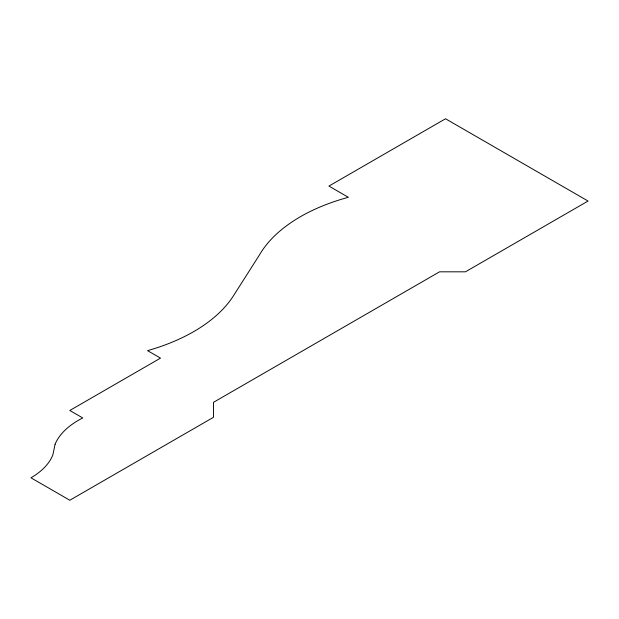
<?xml version="1.0" encoding="UTF-8"?>
<svg xmlns="http://www.w3.org/2000/svg" width="619" height="619" viewBox="0 0 619 619"><rect width="100%" height="100%" fill="white"/><g stroke="black" fill="none" stroke-linecap="round" stroke-linejoin="round"><path stroke-width="0.93" d="M55.076 444.233L52.886 454.818A81.654 47.145 0 0 1 30.95 477.798L69.815 500.237L213.478 417.299L213.478 402.335L439.552 271.818L465.465 271.818L588.05 201.043L445.533 118.763L328.937 186.079L348.365 197.299A169.521 97.872 0 0 0 259.438 254.982L234.485 294.172A172.299 99.481 0 0 1 147.554 350.64L160.507 358.122L69.815 410.482L82.776 417.957A87.666 50.611 0 0 0 55.076 444.233"/></g></svg>
